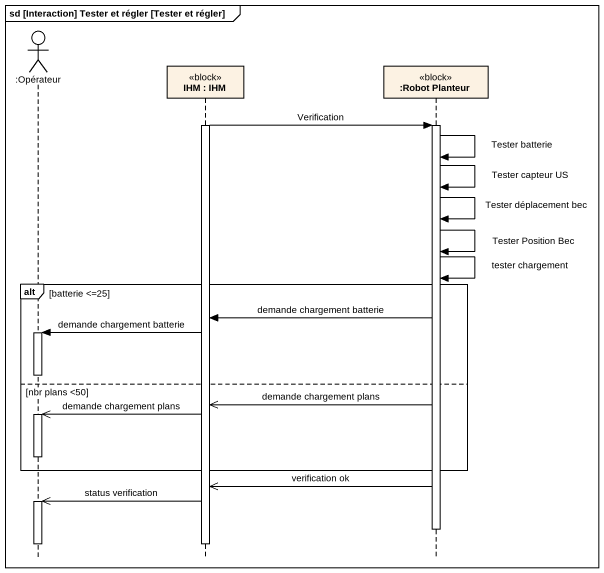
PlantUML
@startuml
mainframe sd [Interaction] Tester et régler [Tester et régler]
hide footbox
actor ":Opérateur" as Opérateur
participant "IHM : IHM" as IHM <<block>>
participant ":Robot Planteur" as Robot_Planteur <<block>>

activate IHM
IHM -> Robot_Planteur : Verification
activate Robot_Planteur
Robot_Planteur -> Robot_Planteur : Tester batterie
Robot_Planteur -> Robot_Planteur : Tester capteur US
Robot_Planteur -> Robot_Planteur : Tester déplacement bec
Robot_Planteur -> Robot_Planteur : Tester Position Bec
Robot_Planteur -> Robot_Planteur : tester chargement
alt batterie <=25
  Robot_Planteur -> IHM : demande chargement batterie
  IHM -> Opérateur : demande chargement batterie
  activate Opérateur
  deactivate Opérateur
else nbr plans <50
  Robot_Planteur ->> IHM : demande chargement plans
  IHM ->> Opérateur : demande chargement plans
  activate Opérateur
  deactivate Opérateur
end
Robot_Planteur ->> IHM : verification ok
IHM ->> Opérateur : status verification
activate Opérateur
deactivate Robot_Planteur
deactivate IHM
deactivate Opérateur
@enduml
